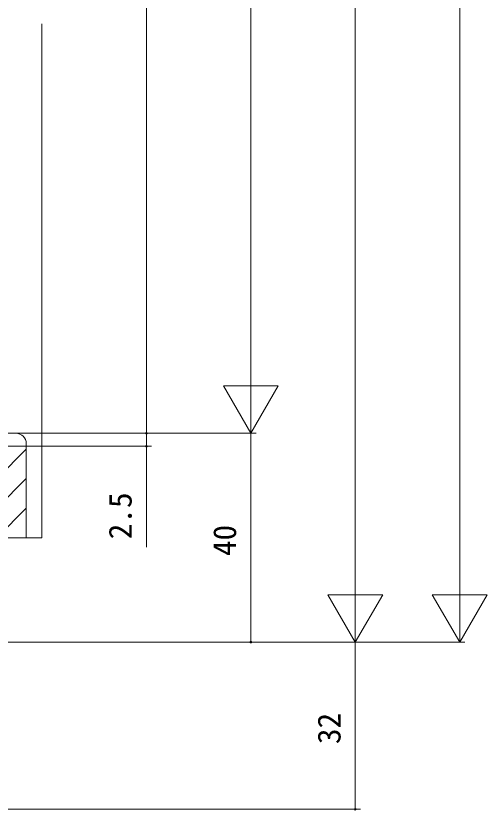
# Model space of a CAD drawing. Units: millimetres, scale not verified. Extents: x -495 to 495, y -800 to 801.
# Drawn here: x -121.5 to -31.2, y -8.1 to 144 of the extents above; entities that cross this region are included whole.
import ezdxf
from ezdxf.enums import TextEntityAlignment as Align

# ---------------------------------------------------------------- set-up
doc = ezdxf.new("R2010")
doc.units = ezdxf.units.MM
doc.header["$LTSCALE"] = 4
doc.layers.add('0-2_YKK_ZWAK', color=6, linetype='Continuous', lineweight=9)
doc.layers.add('0-7_YSS_K', color=3, linetype='Continuous', lineweight=9)
doc.styles.add('ＭＳ ゴシック', font='')
doc.styles.get('ＭＳ ゴシック').set_extended_font_data('MS Gothic')

msp = doc.modelspace()

# ---------------------------------------------------------------- linework, layer by layer
at = {"layer": '0-2_YKK_ZWAK'}
for p, q in [((-36.484, 378.586), (-36.484, 34.586)), ((-56.48, 373.586), (-56.48, 34.586)), ((-96.481, 353.59), (-96.481, 64.09)), ((-76.474, 343.579), (-76.482, 74.582)), ((-76.483, 64.082), (-76.482, 82.269)), ((-76.483, 64.082), (-81.732, 73.176)), ((-71.232, 73.175), (-81.732, 73.176)), ((-76.483, 64.082), (-71.232, 73.175)), ((-96.481, 64.086), (-96.481, 66.636)), ((-203.986, 64.086), (-75.481, 64.086)), ((-203.986, 64.086), (-95.481, 64.086)), ((-203.986, 64.086), (-75.483, 64.082)), ((-199.283, 64.09), (-95.481, 64.09)), ((-96.481, 64.086), (-96.481, 61.586)), ((-76.481, 64.086), (-76.481, 24.086)), ((-203.786, 61.586), (-95.481, 61.586)), ((-96.481, 61.586), (-96.481, 42.286)), ((-56.48, 24.086), (-56.48, 42.273)), ((-36.484, 24.086), (-36.484, 42.273)), ((-56.48, 24.086), (-61.73, 33.18)), ((-51.23, 33.18), (-61.73, 33.18)), ((-56.48, 24.086), (-51.23, 33.18)), ((-36.484, 24.086), (-41.734, 33.18)), ((-31.234, 33.18), (-41.734, 33.18)), ((-36.484, 24.086), (-31.234, 33.18)), ((-245.481, 24.086), (-55.48, 24.086)), ((-219.182, 24.086), (-55.48, 24.086)), ((-219.181, 24.086), (-75.481, 24.086)), ((-64.44, 24.086), (-35.484, 24.086)), ((-56.48, -7.914), (-56.48, 24.086)), ((-245.481, -7.914), (-55.48, -7.914))]:
    msp.add_line(p, q, dxfattribs=at)
for centre, radius, start, end in [((-96.481, 64.086), 0.159, 90, 270), ((-96.481, 64.09), 0.106, 90, 270), ((-96.481, 64.086), 0.159, 270, 90), ((-96.481, 64.09), 0.106, 270, 90), ((-96.481, 61.586), 0.159, 90, 270), ((-96.481, 61.586), 0.159, 270, 90), ((-76.481, 24.086), 0.159, 90, 270), ((-76.481, 24.086), 0.159, 270, 90), ((-56.48, -7.914), 0.159, 90, 270), ((-56.48, -7.914), 0.159, 270, 90)]:
    msp.add_arc(centre, radius, start, end, dxfattribs=at)
at = {"layer": '0-7_YSS_K'}
for p, q in [((-116.481, 142.507), (-116.481, 44.088)), ((-136.452, 44.088), (-119.481, 61.058)), ((-130.795, 44.088), (-119.481, 55.401)), ((-125.138, 44.088), (-119.481, 49.745)), ((-119.481, 44.088), (-116.481, 44.088))]:
    msp.add_line(p, q, dxfattribs=at)
msp.add_lwpolyline([(-218.48, 44.09), (-119.48, 44.09), (-119.48, 62.09)], dxfattribs=at)
msp.add_arc((-121.48, 62.09), 2, 0.00001, 89.99999, dxfattribs=at)

# ---------------------------------------------------------------- texts
at = {"layer": '0-2_YKK_ZWAK', "style": 'ＭＳ ゴシック'}
for s, p in [('2.5', (-97.981, 43.786)), ('40', (-77.981, 40.566)), ('32', (-57.98, 4.566))]:
    msp.add_text(s, height=4.399, rotation=90, dxfattribs=at).set_placement(p, align=Align.BOTTOM_LEFT)

doc.saveas('drawing.dxf')
